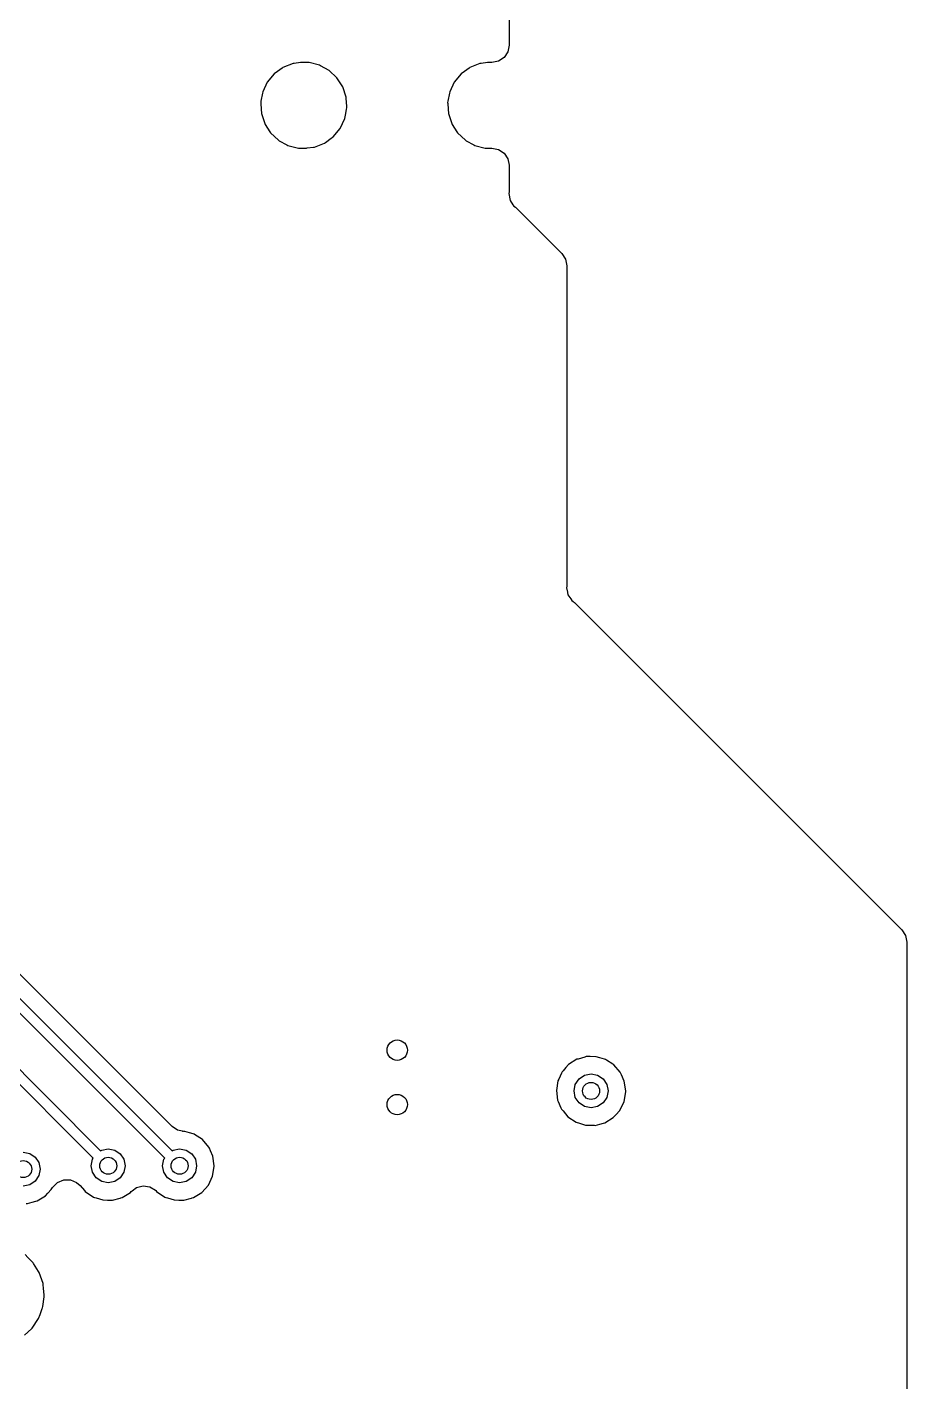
# Model space of a CAD drawing. Extents: x 0.99 to 4.24, y -7.27 to -4.02.
# Drawn here: x 3.733 to 4.242, y -6.05 to -5.266 of the extents above; entities that cross this region are included whole.
import ezdxf

# ---------------------------------------------------------------- set-up
doc = ezdxf.new("R2010")
doc.units = 0
doc.header["$MEASUREMENT"] = 0
doc.layers.add('BLACK', color=7, linetype='CONTINUOUS')

msp = doc.modelspace()

# ---------------------------------------------------------------- linework, layer by layer
at = {"layer": 'BLACK', "linetype": 'CONTINUOUS'}
for p, q in [((4.01163, -5.26181), (4.01163, -5.27628)), ((4.01088, -5.28009), (4.00872, -5.28332)), ((4.01163, -5.27628), (4.01088, -5.28009)), ((3.8865, -5.28683), (3.88068, -5.28913)), ((3.88713, -5.28675), (3.8865, -5.28683)), ((3.89085, -5.28628), (3.88713, -5.28675)), ((3.88713, -5.28675), (3.88713, -5.28675)), ((3.89116, -5.28624), (3.89085, -5.28628)), ((3.89585, -5.28624), (3.89116, -5.28624)), ((3.90191, -5.2878), (3.89585, -5.28624)), ((3.90246, -5.2881), (3.90191, -5.2878)), ((3.90494, -5.28946), (3.90246, -5.2881)), ((3.90246, -5.2881), (3.90246, -5.2881)), ((3.99477, -5.28683), (3.98895, -5.28913)), ((3.99539, -5.28675), (3.99477, -5.28683)), ((3.99911, -5.28628), (3.99539, -5.28675)), ((3.99539, -5.28675), (3.99539, -5.28675)), ((3.99943, -5.28624), (3.99911, -5.28628)), ((4.00167, -5.28624), (3.99943, -5.28624)), ((4.00548, -5.28548), (4.00167, -5.28624)), ((4.00872, -5.28332), (4.00548, -5.28548)), ((3.87562, -5.29281), (3.87162, -5.29764)), ((3.87761, -5.29137), (3.87562, -5.29281)), ((3.88018, -5.2895), (3.87761, -5.29137)), ((3.88068, -5.28913), (3.88018, -5.2895)), ((3.88018, -5.2895), (3.88018, -5.2895)), ((3.9074, -5.29081), (3.90494, -5.28946)), ((3.91196, -5.2951), (3.9074, -5.29081)), ((3.91532, -5.30039), (3.91196, -5.2951)), ((3.98388, -5.29281), (3.97989, -5.29764)), ((3.98587, -5.29137), (3.98388, -5.29281)), ((3.98844, -5.2895), (3.98587, -5.29137)), ((3.98895, -5.28913), (3.98844, -5.2895)), ((3.98844, -5.2895), (3.98844, -5.2895)), ((3.86884, -5.30392), (3.86792, -5.30874)), ((3.86896, -5.3033), (3.86884, -5.30392)), ((3.87162, -5.29764), (3.86896, -5.3033)), ((3.91725, -5.30634), (3.91532, -5.30039)), ((3.97711, -5.30392), (3.97619, -5.30874)), ((3.97723, -5.3033), (3.97711, -5.30392)), ((3.97989, -5.29764), (3.97723, -5.3033)), ((3.86792, -5.30874), (3.86779, -5.30946)), ((3.86779, -5.30946), (3.86782, -5.31008)), ((3.86782, -5.31008), (3.86803, -5.31336)), ((3.86782, -5.31008), (3.86782, -5.31008)), ((3.91729, -5.30697), (3.91725, -5.30634)), ((3.91759, -5.31166), (3.91729, -5.30697)), ((3.91765, -5.31259), (3.91759, -5.31166)), ((3.97619, -5.30874), (3.97605, -5.30946)), ((3.97605, -5.30946), (3.97609, -5.31008)), ((3.97609, -5.31008), (3.97609, -5.31008)), ((3.97609, -5.31008), (3.9763, -5.31336)), ((3.86803, -5.31336), (3.86818, -5.3157)), ((3.86818, -5.3157), (3.87011, -5.32166)), ((3.91381, -5.32441), (3.91647, -5.31874)), ((3.91647, -5.31874), (3.91702, -5.31587)), ((3.91702, -5.31587), (3.91753, -5.31321)), ((3.91753, -5.31321), (3.91765, -5.31259)), ((3.91753, -5.31321), (3.91753, -5.31321)), ((3.9763, -5.31336), (3.97645, -5.3157)), ((3.97645, -5.3157), (3.97838, -5.32166)), ((3.87011, -5.32166), (3.87045, -5.32219)), ((3.87045, -5.32219), (3.87311, -5.32637)), ((3.87311, -5.32637), (3.87347, -5.32695)), ((3.87347, -5.32695), (3.87803, -5.33123)), ((3.90982, -5.32923), (3.91381, -5.32441)), ((3.97838, -5.32166), (3.97872, -5.32219)), ((3.97872, -5.32219), (3.98137, -5.32637)), ((3.98137, -5.32637), (3.98174, -5.32695)), ((3.98174, -5.32695), (3.9863, -5.33123)), ((3.87803, -5.33123), (3.87858, -5.33154)), ((3.87858, -5.33154), (3.88297, -5.33395)), ((3.88297, -5.33395), (3.88297, -5.33395)), ((3.88297, -5.33395), (3.88352, -5.33425)), ((3.88352, -5.33425), (3.88959, -5.33581)), ((3.8947, -5.33575), (3.89831, -5.3353)), ((3.89831, -5.3353), (3.89893, -5.33522)), ((3.89831, -5.3353), (3.89831, -5.3353)), ((3.89893, -5.33522), (3.90475, -5.33291)), ((3.90475, -5.33291), (3.90526, -5.33255)), ((3.90526, -5.33255), (3.90859, -5.33012)), ((3.90526, -5.33255), (3.90526, -5.33255)), ((3.90859, -5.33012), (3.90982, -5.32923)), ((3.9863, -5.33123), (3.98685, -5.33154)), ((3.98685, -5.33154), (3.99124, -5.33395)), ((3.99124, -5.33395), (3.99124, -5.33395)), ((3.99124, -5.33395), (3.99179, -5.33425)), ((3.99179, -5.33425), (3.99785, -5.33581)), ((3.88959, -5.33581), (3.89428, -5.33581)), ((3.89428, -5.33581), (3.8947, -5.33575)), ((3.99785, -5.33581), (4.00167, -5.33581)), ((4.00167, -5.33581), (4.00548, -5.33657)), ((4.00548, -5.33657), (4.00872, -5.33872)), ((4.00872, -5.33872), (4.01088, -5.34196)), ((4.01088, -5.34196), (4.01163, -5.34577)), ((4.01163, -5.34577), (4.01163, -5.36024)), ((4.01163, -5.36124), (4.01144, -5.3622)), ((4.01144, -5.3622), (4.01222, -5.36611)), ((4.01163, -5.36024), (4.01163, -5.36029)), ((4.01163, -5.36029), (4.01163, -5.36124)), ((4.01222, -5.36611), (4.01387, -5.36859)), ((4.01387, -5.36859), (4.01387, -5.36859)), ((4.01387, -5.36859), (4.01443, -5.36943)), ((4.01443, -5.36943), (4.01525, -5.36997)), ((4.01525, -5.36997), (4.01592, -5.37065)), ((4.01592, -5.37065), (4.01596, -5.37068)), ((4.01596, -5.37068), (4.02977, -5.38449)), ((4.02977, -5.38449), (4.04218, -5.3969)), ((4.04218, -5.3969), (4.04434, -5.40013)), ((4.04434, -5.40013), (4.0451, -5.40395)), ((4.0451, -5.40395), (4.0451, -5.58858)), ((4.04509, -5.58959), (4.0449, -5.59055)), ((4.0449, -5.59055), (4.0451, -5.59154)), ((4.0451, -5.58858), (4.04509, -5.58863)), ((4.04509, -5.58863), (4.04509, -5.58959)), ((4.0451, -5.59154), (4.04517, -5.5919)), ((4.04517, -5.5919), (4.04517, -5.59192)), ((4.04517, -5.59192), (4.04517, -5.59192)), ((4.04517, -5.59192), (4.04517, -5.59192)), ((4.04517, -5.59192), (4.04542, -5.59315)), ((4.04542, -5.59315), (4.04568, -5.59446)), ((4.04568, -5.59446), (4.04734, -5.59694)), ((4.04734, -5.59694), (4.04734, -5.59694)), ((4.04734, -5.59694), (4.04789, -5.59777)), ((4.04789, -5.59777), (4.04871, -5.59832)), ((4.04871, -5.59832), (4.04939, -5.599)), ((4.04939, -5.599), (4.04942, -5.59903)), ((4.04942, -5.59903), (4.14532, -5.69492)), ((4.14532, -5.69492), (4.23903, -5.78863)), ((3.81651, -5.90243), (3.64968, -5.7356)), ((3.64189, -5.74197), (3.81645, -5.91654)), ((3.81221, -5.92078), (3.63852, -5.74709)), ((3.6222, -5.76363), (3.77511, -5.91654)), ((3.77087, -5.92078), (3.61884, -5.76875)), ((4.23903, -5.78863), (4.24119, -5.79187)), ((4.24119, -5.79187), (4.24195, -5.79568)), ((4.24195, -5.79568), (4.24195, -6.92717)), ((4.04456, -5.86829), (4.04284, -5.87025)), ((4.04605, -5.86661), (4.04456, -5.86829)), ((4.05086, -5.86357), (4.04605, -5.86661)), ((4.05154, -5.86338), (4.05086, -5.86357)), ((4.0555, -5.86225), (4.05154, -5.86338)), ((4.05154, -5.86338), (4.05154, -5.86338)), ((4.05633, -5.86201), (4.0555, -5.86225)), ((4.05704, -5.86201), (4.05633, -5.86201)), ((4.05855, -5.86202), (4.05704, -5.86201)), ((4.06202, -5.86204), (4.05855, -5.86202)), ((4.06421, -5.8627), (4.06202, -5.86204)), ((4.06679, -5.86347), (4.06421, -5.8627)), ((4.06747, -5.86367), (4.06679, -5.86347)), ((4.06679, -5.86347), (4.06679, -5.86347)), ((4.06807, -5.86406), (4.06747, -5.86367)), ((4.07165, -5.86638), (4.06807, -5.86406)), ((4.07225, -5.86677), (4.07165, -5.86638)), ((4.07165, -5.86638), (4.07165, -5.86638)), ((4.07596, -5.87108), (4.07225, -5.86677)), ((4.03987, -5.87602), (4.03899, -5.88164)), ((4.04033, -5.87503), (4.03987, -5.87602)), ((4.04198, -5.87152), (4.04033, -5.87503)), ((4.04228, -5.87087), (4.04198, -5.87152)), ((4.04198, -5.87152), (4.04198, -5.87152)), ((4.04284, -5.87025), (4.04228, -5.87087)), ((4.04996, -5.87812), (4.0521, -5.87493)), ((4.0521, -5.87493), (4.05529, -5.8728)), ((4.05529, -5.8728), (4.05906, -5.87205)), ((4.05906, -5.87205), (4.06282, -5.8728)), ((4.06282, -5.8728), (4.06601, -5.87493)), ((4.06601, -5.87493), (4.06815, -5.87812)), ((4.07625, -5.87172), (4.07596, -5.87108)), ((4.07661, -5.87252), (4.07625, -5.87172)), ((4.07625, -5.87172), (4.07625, -5.87172)), ((4.07831, -5.87626), (4.07661, -5.87252)), ((4.07912, -5.88189), (4.07831, -5.87626)), ((4.03899, -5.88164), (4.03973, -5.88729)), ((4.04921, -5.88189), (4.04996, -5.87812)), ((4.04996, -5.88566), (4.04921, -5.88189)), ((4.06815, -5.87812), (4.0689, -5.88189)), ((4.0689, -5.88189), (4.06815, -5.88566)), ((4.07817, -5.88799), (4.07912, -5.88238)), ((4.07912, -5.88238), (4.07912, -5.88189)), ((4.03973, -5.88729), (4.04001, -5.88794)), ((4.04001, -5.88794), (4.04001, -5.88794)), ((4.04001, -5.88794), (4.04165, -5.89166)), ((4.04165, -5.89166), (4.04202, -5.89249)), ((4.04202, -5.89249), (4.04248, -5.89304)), ((4.0521, -5.88885), (4.04996, -5.88566)), ((4.05529, -5.89098), (4.0521, -5.88885)), ((4.05906, -5.89173), (4.05529, -5.89098)), ((4.06282, -5.89098), (4.05906, -5.89173)), ((4.06601, -5.88885), (4.06282, -5.89098)), ((4.06815, -5.88566), (4.06601, -5.88885)), ((4.07569, -5.89311), (4.07817, -5.88799)), ((4.04248, -5.89304), (4.04248, -5.89304)), ((4.04248, -5.89304), (4.04283, -5.89346)), ((4.04283, -5.89346), (4.04568, -5.89685)), ((4.04568, -5.89685), (4.05042, -5.9)), ((4.05042, -5.9), (4.05109, -5.90021)), ((4.05109, -5.90021), (4.05109, -5.90021)), ((4.05109, -5.90021), (4.05182, -5.90044)), ((4.05182, -5.90044), (4.05585, -5.9017)), ((4.06422, -5.90107), (4.06634, -5.90049)), ((4.06634, -5.90049), (4.06702, -5.90031)), ((4.06634, -5.90049), (4.06634, -5.90049)), ((4.06702, -5.90031), (4.07187, -5.89733)), ((4.07187, -5.89733), (4.07279, -5.89632)), ((4.07279, -5.89632), (4.07338, -5.89567)), ((4.07338, -5.89567), (4.07569, -5.89311)), ((3.81969, -5.90457), (3.81651, -5.90243)), ((3.82244, -5.90513), (3.81969, -5.90457)), ((3.82242, -5.90524), (3.82244, -5.90513)), ((3.82312, -5.90535), (3.82242, -5.90524)), ((3.82383, -5.90535), (3.82312, -5.90535)), ((3.82656, -5.90617), (3.82383, -5.90535)), ((3.8286, -5.90678), (3.82656, -5.90617)), ((3.82928, -5.90698), (3.8286, -5.90678)), ((3.8286, -5.90678), (3.8286, -5.90678)), ((3.83003, -5.90746), (3.82928, -5.90698)), ((3.83346, -5.90969), (3.83003, -5.90746)), ((4.05585, -5.9017), (4.05854, -5.90175)), ((4.05854, -5.90175), (4.06083, -5.90179)), ((4.06083, -5.90179), (4.06083, -5.90179)), ((4.06083, -5.90179), (4.06154, -5.9018)), ((4.06154, -5.9018), (4.06422, -5.90107)), ((3.77511, -5.91654), (3.77576, -5.9161)), ((3.77576, -5.9161), (3.77953, -5.91535)), ((3.77953, -5.91535), (3.78329, -5.9161)), ((3.78329, -5.9161), (3.78649, -5.91824)), ((3.81645, -5.91654), (3.8171, -5.9161)), ((3.8171, -5.9161), (3.82087, -5.91535)), ((3.82087, -5.91535), (3.82463, -5.9161)), ((3.82463, -5.9161), (3.82783, -5.91824)), ((3.83406, -5.91008), (3.83346, -5.90969)), ((3.83346, -5.90969), (3.83346, -5.90969)), ((3.83777, -5.91439), (3.83406, -5.91008)), ((3.83806, -5.91503), (3.83777, -5.91439)), ((3.83873, -5.91649), (3.83806, -5.91503)), ((3.83806, -5.91503), (3.83806, -5.91503)), ((3.73031, -5.91732), (3.73408, -5.91807)), ((3.73408, -5.91807), (3.73727, -5.92021)), ((3.73727, -5.92021), (3.73941, -5.9234)), ((3.73941, -5.9234), (3.74016, -5.92717)), ((3.76969, -5.9252), (3.77043, -5.92143)), ((3.77043, -5.92143), (3.77087, -5.92078)), ((3.78649, -5.91824), (3.78862, -5.92143)), ((3.78862, -5.92143), (3.78937, -5.9252)), ((3.81102, -5.9252), (3.81177, -5.92143)), ((3.81177, -5.92143), (3.81221, -5.92078)), ((3.82783, -5.91824), (3.82996, -5.92143)), ((3.82996, -5.92143), (3.83071, -5.9252)), ((3.84013, -5.91956), (3.83873, -5.91649)), ((3.84093, -5.9252), (3.84013, -5.91956)), ((3.73941, -5.93093), (3.73727, -5.93413)), ((3.74016, -5.92717), (3.73941, -5.93093)), ((3.77043, -5.92896), (3.76969, -5.9252)), ((3.77257, -5.93216), (3.77043, -5.92896)), ((3.78862, -5.92896), (3.78649, -5.93216)), ((3.78937, -5.9252), (3.78862, -5.92896)), ((3.81177, -5.92896), (3.81102, -5.9252)), ((3.81391, -5.93216), (3.81177, -5.92896)), ((3.82996, -5.92896), (3.82783, -5.93216)), ((3.83071, -5.9252), (3.82996, -5.92896)), ((3.8375, -5.93642), (3.83998, -5.9313)), ((3.83998, -5.9313), (3.84093, -5.92569)), ((3.84093, -5.92569), (3.84093, -5.9252)), ((3.73408, -5.93626), (3.73031, -5.93701)), ((3.73727, -5.93413), (3.73408, -5.93626)), ((3.74449, -5.9411), (3.74647, -5.93891)), ((3.74647, -5.93891), (3.74695, -5.93839)), ((3.74647, -5.93891), (3.74647, -5.93891)), ((3.74695, -5.93839), (3.74726, -5.93775)), ((3.74726, -5.93775), (3.74738, -5.93756)), ((3.74738, -5.93756), (3.75015, -5.93483)), ((3.75015, -5.93483), (3.75374, -5.93336)), ((3.75374, -5.93336), (3.75763, -5.93337)), ((3.75763, -5.93337), (3.76121, -5.93487)), ((3.76121, -5.93487), (3.76327, -5.93672)), ((3.76327, -5.93672), (3.7657, -5.93961)), ((3.7657, -5.93961), (3.7657, -5.93961)), ((3.7657, -5.93961), (3.76615, -5.94016)), ((3.77576, -5.93429), (3.77257, -5.93216)), ((3.77953, -5.93504), (3.77576, -5.93429)), ((3.78329, -5.93429), (3.77953, -5.93504)), ((3.78649, -5.93216), (3.78329, -5.93429)), ((3.79282, -5.94011), (3.79337, -5.93966)), ((3.79337, -5.93966), (3.7934, -5.93969)), ((3.7934, -5.93969), (3.7959, -5.93783)), ((3.7959, -5.93783), (3.79967, -5.93689)), ((3.79967, -5.93689), (3.80352, -5.93745)), ((3.80352, -5.93745), (3.80681, -5.93941)), ((3.80681, -5.93941), (3.80703, -5.93961)), ((3.80703, -5.93961), (3.80749, -5.94016)), ((3.8171, -5.93429), (3.81391, -5.93216)), ((3.82087, -5.93504), (3.8171, -5.93429)), ((3.82463, -5.93429), (3.82087, -5.93504)), ((3.82783, -5.93216), (3.82463, -5.93429)), ((3.83368, -5.94064), (3.8375, -5.93642)), ((3.73209, -5.94706), (3.7328, -5.94708)), ((3.7328, -5.94708), (3.73548, -5.94635)), ((3.73548, -5.94635), (3.7376, -5.94577)), ((3.7376, -5.94577), (3.73828, -5.94558)), ((3.7376, -5.94577), (3.7376, -5.94577)), ((3.73828, -5.94558), (3.74313, -5.9426)), ((3.74313, -5.9426), (3.74449, -5.9411)), ((3.76615, -5.94016), (3.77089, -5.94331)), ((3.77089, -5.94331), (3.77157, -5.94352)), ((3.77157, -5.94352), (3.77157, -5.94352)), ((3.77157, -5.94352), (3.77246, -5.9438)), ((3.77246, -5.9438), (3.77632, -5.94501)), ((3.77632, -5.94501), (3.77902, -5.94505)), ((3.77902, -5.94505), (3.7813, -5.9451)), ((3.7813, -5.9451), (3.7813, -5.9451)), ((3.7813, -5.9451), (3.78201, -5.94511)), ((3.78201, -5.94511), (3.7864, -5.94391)), ((3.7864, -5.94391), (3.78681, -5.9438)), ((3.78681, -5.9438), (3.7875, -5.94361)), ((3.78681, -5.9438), (3.78681, -5.9438)), ((3.7875, -5.94361), (3.79235, -5.94064)), ((3.79235, -5.94064), (3.79282, -5.94011)), ((3.80749, -5.94016), (3.81223, -5.94331)), ((3.81223, -5.94331), (3.8129, -5.94352)), ((3.8129, -5.94352), (3.8129, -5.94352)), ((3.8129, -5.94352), (3.8138, -5.9438)), ((3.8138, -5.9438), (3.81766, -5.94501)), ((3.81766, -5.94501), (3.82036, -5.94505)), ((3.82036, -5.94505), (3.82264, -5.9451)), ((3.82264, -5.9451), (3.82264, -5.9451)), ((3.82264, -5.9451), (3.82335, -5.94511)), ((3.82335, -5.94511), (3.82774, -5.94391)), ((3.82774, -5.94391), (3.82815, -5.9438)), ((3.82815, -5.9438), (3.82884, -5.94361)), ((3.82815, -5.9438), (3.82815, -5.9438)), ((3.82884, -5.94361), (3.83368, -5.94064)), ((3.7329, -5.97829), (3.73133, -5.9767)), ((3.73543, -5.98083), (3.7329, -5.97829)), ((3.73603, -5.98143), (3.73543, -5.98083)), ((3.73632, -5.9819), (3.73603, -5.98143)), ((3.73914, -5.98642), (3.73632, -5.9819)), ((3.73956, -5.98708), (3.73914, -5.98642)), ((3.74175, -5.99338), (3.73956, -5.98708)), ((3.74181, -5.99393), (3.74175, -5.99338)), ((3.74207, -5.99628), (3.74181, -5.99393)), ((3.74181, -5.99393), (3.74181, -5.99393)), ((3.74164, -6.00679), (3.74244, -6.00114)), ((3.74249, -6), (3.74207, -5.99628)), ((3.74244, -6.00114), (3.74248, -6.00083)), ((3.74244, -6.00114), (3.74244, -6.00114)), ((3.74248, -6.00083), (3.74249, -6)), ((3.7401, -6.01126), (3.74135, -6.00795)), ((3.74135, -6.00795), (3.74155, -6.00743)), ((3.74135, -6.00795), (3.74135, -6.00795)), ((3.74155, -6.00743), (3.74164, -6.00679)), ((3.7355, -6.01921), (3.73919, -6.01366)), ((3.73919, -6.01366), (3.7401, -6.01126)), ((3.73109, -6.02341), (3.73509, -6.0196)), ((3.73509, -6.0196), (3.7355, -6.01921))]:
    msp.add_line(p, q, dxfattribs=at)
at = {"layer": 'BLACK'}
for centre, radius in [((3.94685, -5.85827), 0.00591), ((4.05906, -5.88189), 0.00492), ((3.94685, -5.88976), 0.00591), ((3.73031, -5.92717), 0.00492), ((3.77953, -5.9252), 0.00492), ((3.82087, -5.9252), 0.00492)]:
    msp.add_circle(centre, radius, dxfattribs=at)

doc.saveas('drawing.dxf')
